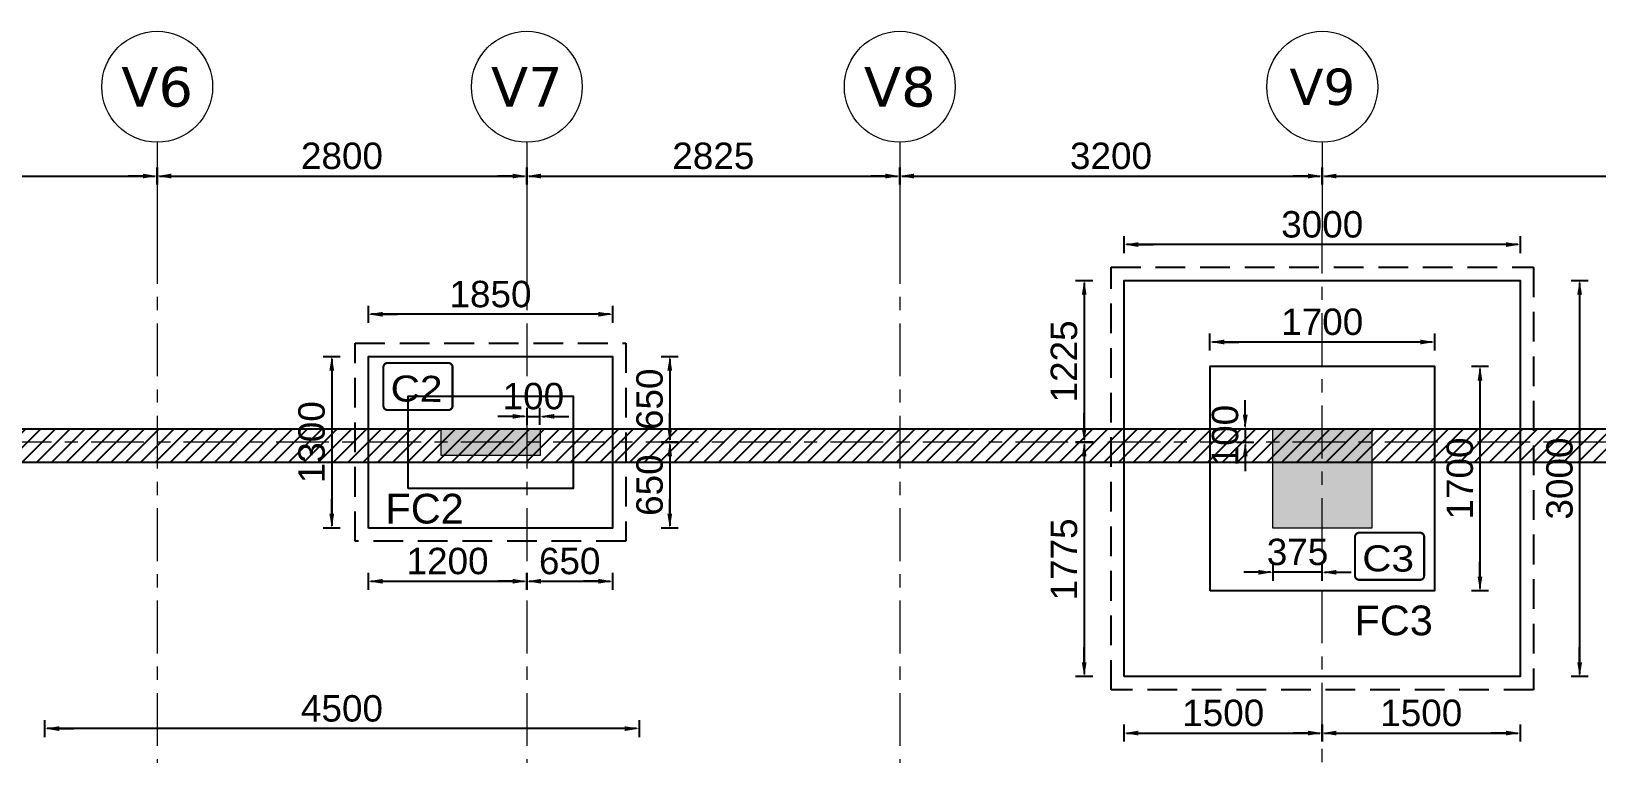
# Model space of a CAD drawing. Extents: x 1878645 to 3043969, y -1160829 to -603973.
# Drawn here: x 3003599 to 3015456, y -645792 to -640321 of the extents above; entities that cross this region are included whole.
import ezdxf
from ezdxf.enums import TextEntityAlignment as Align

# ---------------------------------------------------------------- set-up
doc = ezdxf.new("R2010")
doc.units = 0
doc.header["$LTSCALE"] = 100
doc.header["$PDMODE"] = 66
doc.linetypes.add('Grids', pattern=[7, 4, -1, 1, -1])
doc.linetypes.add('SCHidden', pattern=[0.375, 0.25, -0.125])
doc.layers.get('Defpoints').update_dxf_attribs({"lineweight": 0})
for name, color, linetype in [('A-DIMN-100', 5, 'Continuous'), ('COMMENTS', 30, 'Continuous'), ('Dim', 3, 'Continuous'), ('Footing', 5, 'Continuous'), ('Footing Nos', 4, 'Continuous'), ('PCC', 2, 'Continuous'), ('RETAIN-WALL', 1, 'Continuous')]:
    doc.layers.add(name, color=color, linetype=linetype)
for name, color, linetype, lineweight in [('A-GRID', 8, 'Grids', 0), ('A-GRID-TAG', 3, 'Continuous', 0), ('ECO COL', 6, 'Continuous', 0), ('Eco_  CNO', 7, 'Continuous', 25)]:
    doc.layers.add(name, color=color, linetype=linetype, lineweight=lineweight)
doc.styles.add('ARIAL', font='arial.ttf')
doc.styles.add('ITA', font='simplex.shx')
doc.styles.add('SC-BBS1', font='SansSerif')
doc.styles.get("Standard").update_dxf_attribs({"font": 'verdana.ttf'})
doc.dimstyles.new('A-150-DIM-EXT_MAIN(FT)', dxfattribs={"dimscale": 0, "dimtxt": 200, "dimasz": 18, "dimexe": 100, "dimexo": 100, "dimgap": 50, "dimtad": 1, "dimdec": 0, "dimdsep": 46, "dimtxsty": 'ARIAL', "dimblk": 'A3', "dimcen": 0.025, "dimse1": 1, "dimse2": 1, "dimclrd": 256, "dimclre": 256, "dimclrt": 7, "dimazin": 2, "dimtfac": 1, "dimtdec": 0, "dimtix": 1, "dimtmove": 2, "dimatfit": 3, "dimldrblk": 'WSA-DOT-100', "dimfxl": 1, "dimtolj": 1, "dimtzin": 0, "dimarcsym": 0})

# ---------------------------------------------------------------- blocks, each defined once
blk = doc.blocks.new('*U14')
at = {"layer": 'A-GRID-TAG', "color": 8, "linetype": 'Grids', "lineweight": 15}
for p, q in [((0, 8), (0, 4)), ((0, 4), (0, 0))]:
    blk.add_line(p, q, dxfattribs=at)
at = {"layer": 'A-GRID-TAG', "linetype": 'Continuous'}
blk.add_circle((0, 13), 5, dxfattribs=at)
at = {"layer": 'A-GRID-TAG', "color": 7}
blk.add_attdef('GN', text='', height=4, dxfattribs=at).set_placement((0, 13), align=Align.MIDDLE_CENTER)
blk = doc.blocks.new('A2')
at = {"layer": 'Dim', "linetype": 'ByBlock', "lineweight": -2, "extrusion": (0, 0, -1)}
blk.add_lwpolyline([(6, 0), (12.2, 0)], dxfattribs=at)
blk.add_solid([(6, -1), (0, 0), (6, 1)], dxfattribs=at)
blk = doc.blocks.new('A3')
at = {"layer": 'Dim', "linetype": 'ByBlock', "lineweight": -2}
blk.add_line((0, 3.59), (0, -3.59), dxfattribs=at)
blk.add_blockref('A2', (0, 0), dxfattribs=at)
blk = doc.blocks.new('*D1878')
at = {"layer": 'Defpoints', "color": 0}
for p in [(3013002, -643333), (3012794, -643433), (3013002, -643433)]:
    blk.add_point(p, dxfattribs=at)
at = {"layer": 'Dim', "lineweight": -2}
for p, q in [((3012794, -643315), (3012794, -643297)), ((3012794, -643333), (3012794, -643433)), ((3012794, -643451), (3012794, -643469))]:
    blk.add_line(p, q, dxfattribs=at)
at = {"layer": 'Dim', "lineweight": -2, "xscale": 18, "yscale": 18, "zscale": 18}
for p, rotation in [((3012794, -643333), 270), ((3012794, -643433), 90)]:
    blk.add_blockref('A3', p, dxfattribs=dict(at, rotation=rotation))
at = {"layer": 'Dim', "color": 7, "insert": (3012642, -643383), "char_height": 200, "attachment_point": 5, "rotation": 90, "style": 'ARIAL'}
blk.add_mtext('\\A1;100', dxfattribs=at)
blk = doc.blocks.new('WSA-DOT-100')
at = {"layer": 'A-DIMN-100', "color": 5}
for p, q in [((0, -200), (0, 200)), ((-200, 0), (200, 0))]:
    blk.add_line(p, q, dxfattribs=at)
at = {"layer": 'A-DIMN-100', "color": 1, "const_width": 60}
blk.add_lwpolyline([(-30, 0, 1), (30, 0, 1)], format="xyb", close=True, dxfattribs=at)
blk = doc.blocks.new('*D1908')
at = {"layer": 'Defpoints', "color": 0}
for p in [(3013002, -644083), (3013377, -644083), (3013002, -644418)]:
    blk.add_point(p, dxfattribs=at)
at = {"layer": 'Dim', "lineweight": -2}
for p, q in [((3012984, -644418), (3012966, -644418)), ((3013377, -644418), (3013002, -644418)), ((3013395, -644418), (3013413, -644418))]:
    blk.add_line(p, q, dxfattribs=at)
at = {"layer": 'Dim', "lineweight": -2, "xscale": 18, "yscale": 18, "zscale": 18}
blk.add_blockref('A3', (3013002, -644418), dxfattribs=at)
at = {"layer": 'Dim', "lineweight": -2, "xscale": 18, "yscale": 18, "zscale": 18, "rotation": 180}
blk.add_blockref('A3', (3013377, -644418), dxfattribs=at)
at = {"layer": 'Dim', "color": 7, "insert": (3013190, -644265), "char_height": 200, "attachment_point": 5, "style": 'ARIAL'}
blk.add_mtext('\\A1;375', dxfattribs=at)
blk = doc.blocks.new('*D1912')
at = {"layer": 'Defpoints', "color": 0}
for p in [(3007452, -643237), (3007352, -643333), (3007452, -643333)]:
    blk.add_point(p, dxfattribs=at)
at = {"layer": 'Dim', "lineweight": -2}
for p, q in [((3007334, -643237), (3007316, -643237)), ((3007352, -643237), (3007452, -643237)), ((3007470, -643237), (3007488, -643237))]:
    blk.add_line(p, q, dxfattribs=at)
at = {"layer": 'Dim', "lineweight": -2, "xscale": 18, "yscale": 18, "zscale": 18}
blk.add_blockref('A3', (3007352, -643237), dxfattribs=at)
at = {"layer": 'Dim', "lineweight": -2, "xscale": 18, "yscale": 18, "zscale": 18, "rotation": 180}
blk.add_blockref('A3', (3007452, -643237), dxfattribs=at)
at = {"layer": 'Dim', "color": 7, "insert": (3007402, -643085), "char_height": 200, "attachment_point": 5, "style": 'ARIAL'}
blk.add_mtext('\\A1;100', dxfattribs=at)
blk = doc.blocks.new('*D1973')
at = {"layer": 'Defpoints', "color": 0}
for p in [(3013377, -641081), (3018677, -641167), (3018677, -641417)]:
    blk.add_point(p, dxfattribs=at)
at = {"layer": 'Dim', "lineweight": -2}
blk.add_line((3013395, -641417), (3018659, -641417), dxfattribs=at)
at = {"layer": 'Dim', "lineweight": -2, "xscale": 18, "yscale": 18, "zscale": 18, "rotation": 180}
blk.add_blockref('A3', (3013377, -641417), dxfattribs=at)
at = {"layer": 'Dim', "lineweight": -2, "xscale": 18, "yscale": 18, "zscale": 18}
blk.add_blockref('A3', (3018677, -641417), dxfattribs=at)
at = {"layer": 'Dim', "color": 7, "insert": (3016027, -641265), "char_height": 200, "attachment_point": 5, "style": 'ARIAL'}
blk.add_mtext('\\A1;5300', dxfattribs=at)
blk = doc.blocks.new('*D2020')
at = {"layer": 'Defpoints', "color": 0}
for p in [(3001352, -641105), (3004552, -641119), (3004552, -641417)]:
    blk.add_point(p, dxfattribs=at)
at = {"layer": 'Dim', "lineweight": -2}
blk.add_line((3001370, -641417), (3004534, -641417), dxfattribs=at)
at = {"layer": 'Dim', "lineweight": -2, "xscale": 18, "yscale": 18, "zscale": 18, "rotation": 180}
blk.add_blockref('A3', (3001352, -641417), dxfattribs=at)
at = {"layer": 'Dim', "lineweight": -2, "xscale": 18, "yscale": 18, "zscale": 18}
blk.add_blockref('A3', (3004552, -641417), dxfattribs=at)
at = {"layer": 'Dim', "color": 7, "insert": (3002952, -641265), "char_height": 200, "attachment_point": 5, "style": 'ARIAL'}
blk.add_mtext('\\A1;3200', dxfattribs=at)
blk = doc.blocks.new('*D2025')
at = {"layer": 'Defpoints', "color": 0}
for p in [(3004552, -641119), (3007352, -641119), (3007352, -641417)]:
    blk.add_point(p, dxfattribs=at)
at = {"layer": 'Dim', "lineweight": -2}
blk.add_line((3004570, -641417), (3007334, -641417), dxfattribs=at)
at = {"layer": 'Dim', "lineweight": -2, "xscale": 18, "yscale": 18, "zscale": 18, "rotation": 180}
blk.add_blockref('A3', (3004552, -641417), dxfattribs=at)
at = {"layer": 'Dim', "lineweight": -2, "xscale": 18, "yscale": 18, "zscale": 18}
blk.add_blockref('A3', (3007352, -641417), dxfattribs=at)
at = {"layer": 'Dim', "color": 7, "insert": (3005952, -641265), "char_height": 200, "attachment_point": 5, "style": 'ARIAL'}
blk.add_mtext('\\A1;2800', dxfattribs=at)
blk = doc.blocks.new('*D2026')
at = {"layer": 'Defpoints', "color": 0}
for p in [(3007352, -641119), (3010177, -641136), (3010177, -641417)]:
    blk.add_point(p, dxfattribs=at)
at = {"layer": 'Dim', "lineweight": -2}
blk.add_line((3007370, -641417), (3010159, -641417), dxfattribs=at)
at = {"layer": 'Dim', "lineweight": -2, "xscale": 18, "yscale": 18, "zscale": 18, "rotation": 180}
blk.add_blockref('A3', (3007352, -641417), dxfattribs=at)
at = {"layer": 'Dim', "lineweight": -2, "xscale": 18, "yscale": 18, "zscale": 18}
blk.add_blockref('A3', (3010177, -641417), dxfattribs=at)
at = {"layer": 'Dim', "color": 7, "insert": (3008765, -641265), "char_height": 200, "attachment_point": 5, "style": 'ARIAL'}
blk.add_mtext('\\A1;2825', dxfattribs=at)
blk = doc.blocks.new('*D2027')
at = {"layer": 'Defpoints', "color": 0}
for p in [(3013377, -641081), (3010177, -641136), (3013377, -641417)]:
    blk.add_point(p, dxfattribs=at)
at = {"layer": 'Dim', "lineweight": -2}
blk.add_line((3010195, -641417), (3013359, -641417), dxfattribs=at)
at = {"layer": 'Dim', "lineweight": -2, "xscale": 18, "yscale": 18, "zscale": 18, "rotation": 180}
blk.add_blockref('A3', (3010177, -641417), dxfattribs=at)
at = {"layer": 'Dim', "lineweight": -2, "xscale": 18, "yscale": 18, "zscale": 18}
blk.add_blockref('A3', (3013377, -641417), dxfattribs=at)
at = {"layer": 'Dim', "color": 7, "insert": (3011777, -641265), "char_height": 200, "attachment_point": 5, "style": 'ARIAL'}
blk.add_mtext('\\A1;3200', dxfattribs=at)
blk = doc.blocks.new('Co')
at = {"const_width": 0.75}
blk.add_lwpolyline([(-12.57, -7.17), (-12.57, 6.59, -0.414214), (-11.07, 8.09), (10.51, 8.09, -0.414214), (12.01, 6.59), (12.01, -7.17, -0.414214), (10.51, -8.67), (-11.07, -8.67, -0.414214)], format="xyb", close=True, dxfattribs=at)
at = {"style": 'ITA', "width": 0.669972}
blk.add_attdef('COL', text='', height=10.5, rotation=0.638, dxfattribs=at).set_placement((-9.93, -5.51), (8.49, -5.3), align=Align.FIT)
blk = doc.blocks.new('*D2040')
at = {"layer": 'Defpoints', "color": 0}
for p in [(3003702, -645602), (3003702, -645983), (3008202, -645983)]:
    blk.add_point(p, dxfattribs=at)
at = {"layer": 'Dim', "lineweight": -2}
blk.add_line((3008184, -645602), (3003720, -645602), dxfattribs=at)
at = {"layer": 'Dim', "lineweight": -2, "xscale": 18, "yscale": 18, "zscale": 18, "rotation": 180}
blk.add_blockref('A3', (3003702, -645602), dxfattribs=at)
at = {"layer": 'Dim', "lineweight": -2, "xscale": 18, "yscale": 18, "zscale": 18}
blk.add_blockref('A3', (3008202, -645602), dxfattribs=at)
at = {"layer": 'Dim', "color": 7, "insert": (3005952, -645450), "char_height": 200, "attachment_point": 5, "style": 'ARIAL', "bg_fill": 3, "box_fill_scale": 1.1, "bg_fill_color": 257, "bg_fill_transparency": 0}
blk.add_mtext('\\A1;4500', dxfattribs=at)
blk = doc.blocks.new('*D2065')
at = {"layer": 'Defpoints', "color": 0}
for p in [(3006152, -642464), (3006152, -642783), (3008002, -642783)]:
    blk.add_point(p, dxfattribs=at)
at = {"layer": 'Dim', "lineweight": -2}
blk.add_line((3007984, -642464), (3006170, -642464), dxfattribs=at)
at = {"layer": 'Dim', "lineweight": -2, "xscale": 18, "yscale": 18, "zscale": 18, "rotation": 180}
blk.add_blockref('A3', (3006152, -642464), dxfattribs=at)
at = {"layer": 'Dim', "lineweight": -2, "xscale": 18, "yscale": 18, "zscale": 18}
blk.add_blockref('A3', (3008002, -642464), dxfattribs=at)
at = {"layer": 'Dim', "color": 7, "insert": (3007077, -642312), "char_height": 200, "attachment_point": 5, "style": 'ARIAL'}
blk.add_mtext('\\A1;1850', dxfattribs=at)
blk = doc.blocks.new('*D2066')
at = {"layer": 'Defpoints', "color": 0}
for p in [(3006152, -642783), (3005875, -644083), (3006152, -644083)]:
    blk.add_point(p, dxfattribs=at)
at = {"layer": 'Dim', "lineweight": -2}
blk.add_line((3005875, -642801), (3005875, -644065), dxfattribs=at)
at = {"layer": 'Dim', "lineweight": -2, "xscale": 18, "yscale": 18, "zscale": 18}
for p, rotation in [((3005875, -642783), 90), ((3005875, -644083), 270)]:
    blk.add_blockref('A3', p, dxfattribs=dict(at, rotation=rotation))
at = {"layer": 'Dim', "color": 7, "insert": (3005723, -643433), "char_height": 200, "attachment_point": 5, "rotation": 90, "style": 'ARIAL'}
blk.add_mtext('\\A1;1300', dxfattribs=at)
blk = doc.blocks.new('*D2067')
at = {"layer": 'Defpoints', "color": 0}
for p in [(3008002, -642783), (3008002, -643433), (3008435, -643433)]:
    blk.add_point(p, dxfattribs=at)
at = {"layer": 'Dim', "lineweight": -2}
blk.add_line((3008435, -642801), (3008435, -643415), dxfattribs=at)
at = {"layer": 'Dim', "lineweight": -2, "xscale": 18, "yscale": 18, "zscale": 18}
for p, rotation in [((3008435, -642783), 90), ((3008435, -643433), 270)]:
    blk.add_blockref('A3', p, dxfattribs=dict(at, rotation=rotation))
at = {"layer": 'Dim', "color": 7, "insert": (3008283, -643108), "char_height": 200, "attachment_point": 5, "rotation": 90, "style": 'ARIAL'}
blk.add_mtext('\\A1;650', dxfattribs=at)
blk = doc.blocks.new('*D2068')
at = {"layer": 'Defpoints', "color": 0}
for p in [(3008002, -643433), (3008002, -644083), (3008435, -644083)]:
    blk.add_point(p, dxfattribs=at)
at = {"layer": 'Dim', "lineweight": -2}
blk.add_line((3008435, -643451), (3008435, -644065), dxfattribs=at)
at = {"layer": 'Dim', "lineweight": -2, "xscale": 18, "yscale": 18, "zscale": 18}
for p, rotation in [((3008435, -643433), 90), ((3008435, -644083), 270)]:
    blk.add_blockref('A3', p, dxfattribs=dict(at, rotation=rotation))
at = {"layer": 'Dim', "color": 7, "insert": (3008283, -643758), "char_height": 200, "attachment_point": 5, "rotation": 90, "style": 'ARIAL'}
blk.add_mtext('\\A1;650', dxfattribs=at)
blk = doc.blocks.new('*D2069')
at = {"layer": 'Defpoints', "color": 0}
for p in [(3006152, -644083), (3007352, -644083), (3007352, -644486)]:
    blk.add_point(p, dxfattribs=at)
at = {"layer": 'Dim', "lineweight": -2}
blk.add_line((3006170, -644486), (3007334, -644486), dxfattribs=at)
at = {"layer": 'Dim', "lineweight": -2, "xscale": 18, "yscale": 18, "zscale": 18, "rotation": 180}
blk.add_blockref('A3', (3006152, -644486), dxfattribs=at)
at = {"layer": 'Dim', "lineweight": -2, "xscale": 18, "yscale": 18, "zscale": 18}
blk.add_blockref('A3', (3007352, -644486), dxfattribs=at)
at = {"layer": 'Dim', "color": 7, "insert": (3006752, -644334), "char_height": 200, "attachment_point": 5, "style": 'ARIAL'}
blk.add_mtext('\\A1;1200', dxfattribs=at)
blk = doc.blocks.new('*D2070')
at = {"layer": 'Defpoints', "color": 0}
for p in [(3007352, -644083), (3008002, -644083), (3008002, -644486)]:
    blk.add_point(p, dxfattribs=at)
at = {"layer": 'Dim', "lineweight": -2}
blk.add_line((3007370, -644486), (3007984, -644486), dxfattribs=at)
at = {"layer": 'Dim', "lineweight": -2, "xscale": 18, "yscale": 18, "zscale": 18, "rotation": 180}
blk.add_blockref('A3', (3007352, -644486), dxfattribs=at)
at = {"layer": 'Dim', "lineweight": -2, "xscale": 18, "yscale": 18, "zscale": 18}
blk.add_blockref('A3', (3008002, -644486), dxfattribs=at)
at = {"layer": 'Dim', "color": 7, "insert": (3007677, -644334), "char_height": 200, "attachment_point": 5, "style": 'ARIAL'}
blk.add_mtext('\\A1;650', dxfattribs=at)
blk = doc.blocks.new('*D2071')
at = {"layer": 'Defpoints', "color": 0}
for p in [(3012527, -642674), (3012527, -642858), (3014227, -642858)]:
    blk.add_point(p, dxfattribs=at)
at = {"layer": 'Dim', "lineweight": -2}
blk.add_line((3014209, -642674), (3012545, -642674), dxfattribs=at)
at = {"layer": 'Dim', "lineweight": -2, "xscale": 18, "yscale": 18, "zscale": 18, "rotation": 180}
blk.add_blockref('A3', (3012527, -642674), dxfattribs=at)
at = {"layer": 'Dim', "lineweight": -2, "xscale": 18, "yscale": 18, "zscale": 18}
blk.add_blockref('A3', (3014227, -642674), dxfattribs=at)
at = {"layer": 'Dim', "color": 7, "insert": (3013377, -642522), "char_height": 200, "attachment_point": 5, "style": 'ARIAL'}
blk.add_mtext('\\A1;1700', dxfattribs=at)
blk = doc.blocks.new('*D2072')
at = {"layer": 'Defpoints', "color": 0}
for p in [(3014227, -642858), (3014227, -644558), (3014572, -644558)]:
    blk.add_point(p, dxfattribs=at)
at = {"layer": 'Dim', "lineweight": -2}
blk.add_line((3014572, -642876), (3014572, -644540), dxfattribs=at)
at = {"layer": 'Dim', "lineweight": -2, "xscale": 18, "yscale": 18, "zscale": 18}
for p, rotation in [((3014572, -642858), 90), ((3014572, -644558), 270)]:
    blk.add_blockref('A3', p, dxfattribs=dict(at, rotation=rotation))
at = {"layer": 'Dim', "color": 7, "insert": (3014420, -643708), "char_height": 200, "attachment_point": 5, "rotation": 90, "style": 'ARIAL'}
blk.add_mtext('\\A1;1700', dxfattribs=at)
blk = doc.blocks.new('*D2073')
at = {"layer": 'Defpoints', "color": 0}
for p in [(3011877, -641936), (3011877, -642208), (3014877, -642208)]:
    blk.add_point(p, dxfattribs=at)
at = {"layer": 'Dim', "lineweight": -2}
blk.add_line((3014859, -641936), (3011895, -641936), dxfattribs=at)
at = {"layer": 'Dim', "lineweight": -2, "xscale": 18, "yscale": 18, "zscale": 18, "rotation": 180}
blk.add_blockref('A3', (3011877, -641936), dxfattribs=at)
at = {"layer": 'Dim', "lineweight": -2, "xscale": 18, "yscale": 18, "zscale": 18}
blk.add_blockref('A3', (3014877, -641936), dxfattribs=at)
at = {"layer": 'Dim', "color": 7, "insert": (3013377, -641784), "char_height": 200, "attachment_point": 5, "style": 'ARIAL'}
blk.add_mtext('\\A1;3000', dxfattribs=at)
blk = doc.blocks.new('*D2074')
at = {"layer": 'Defpoints', "color": 0}
for p in [(3014877, -642208), (3014877, -645208), (3015327, -645208)]:
    blk.add_point(p, dxfattribs=at)
at = {"layer": 'Dim', "lineweight": -2}
blk.add_line((3015327, -642226), (3015327, -645190), dxfattribs=at)
at = {"layer": 'Dim', "lineweight": -2, "xscale": 18, "yscale": 18, "zscale": 18}
for p, rotation in [((3015327, -642208), 90), ((3015327, -645208), 270)]:
    blk.add_blockref('A3', p, dxfattribs=dict(at, rotation=rotation))
at = {"layer": 'Dim', "color": 7, "insert": (3015175, -643708), "char_height": 200, "attachment_point": 5, "rotation": 90, "style": 'ARIAL'}
blk.add_mtext('\\A1;3000', dxfattribs=at)
blk = doc.blocks.new('*D2075')
at = {"layer": 'Defpoints', "color": 0}
for p in [(3011877, -642208), (3011574, -643433), (3011877, -643433)]:
    blk.add_point(p, dxfattribs=at)
at = {"layer": 'Dim', "lineweight": -2}
blk.add_line((3011574, -642226), (3011574, -643415), dxfattribs=at)
at = {"layer": 'Dim', "lineweight": -2, "xscale": 18, "yscale": 18, "zscale": 18}
for p, rotation in [((3011574, -642208), 90), ((3011574, -643433), 270)]:
    blk.add_blockref('A3', p, dxfattribs=dict(at, rotation=rotation))
at = {"layer": 'Dim', "color": 7, "insert": (3011422, -642821), "char_height": 200, "attachment_point": 5, "rotation": 90, "style": 'ARIAL'}
blk.add_mtext('\\A1;1225', dxfattribs=at)
blk = doc.blocks.new('*D2076')
at = {"layer": 'Defpoints', "color": 0}
for p in [(3011877, -643433), (3011574, -645208), (3011877, -645208)]:
    blk.add_point(p, dxfattribs=at)
at = {"layer": 'Dim', "lineweight": -2}
blk.add_line((3011574, -643451), (3011574, -645190), dxfattribs=at)
at = {"layer": 'Dim', "lineweight": -2, "xscale": 18, "yscale": 18, "zscale": 18}
for p, rotation in [((3011574, -643433), 90), ((3011574, -645208), 270)]:
    blk.add_blockref('A3', p, dxfattribs=dict(at, rotation=rotation))
at = {"layer": 'Dim', "color": 7, "insert": (3011422, -644321), "char_height": 200, "attachment_point": 5, "rotation": 90, "style": 'ARIAL'}
blk.add_mtext('\\A1;1775', dxfattribs=at)
blk = doc.blocks.new('*D2077')
at = {"layer": 'Defpoints', "color": 0}
for p in [(3011877, -645208), (3013377, -645208), (3013377, -645636)]:
    blk.add_point(p, dxfattribs=at)
at = {"layer": 'Dim', "lineweight": -2}
blk.add_line((3011895, -645636), (3013359, -645636), dxfattribs=at)
at = {"layer": 'Dim', "lineweight": -2, "xscale": 18, "yscale": 18, "zscale": 18, "rotation": 180}
blk.add_blockref('A3', (3011877, -645636), dxfattribs=at)
at = {"layer": 'Dim', "lineweight": -2, "xscale": 18, "yscale": 18, "zscale": 18}
blk.add_blockref('A3', (3013377, -645636), dxfattribs=at)
at = {"layer": 'Dim', "color": 7, "insert": (3012627, -645484), "char_height": 200, "attachment_point": 5, "style": 'ARIAL'}
blk.add_mtext('\\A1;1500', dxfattribs=at)
blk = doc.blocks.new('*D2078')
at = {"layer": 'Defpoints', "color": 0}
for p in [(3013377, -645106), (3014877, -645106), (3014877, -645636)]:
    blk.add_point(p, dxfattribs=at)
at = {"layer": 'Dim', "lineweight": -2}
blk.add_line((3013395, -645636), (3014859, -645636), dxfattribs=at)
at = {"layer": 'Dim', "lineweight": -2, "xscale": 18, "yscale": 18, "zscale": 18, "rotation": 180}
blk.add_blockref('A3', (3013377, -645636), dxfattribs=at)
at = {"layer": 'Dim', "lineweight": -2, "xscale": 18, "yscale": 18, "zscale": 18}
blk.add_blockref('A3', (3014877, -645636), dxfattribs=at)
at = {"layer": 'Dim', "color": 7, "insert": (3014127, -645484), "char_height": 200, "attachment_point": 5, "style": 'ARIAL'}
blk.add_mtext('\\A1;1500', dxfattribs=at)
blk = doc.blocks.new('G$C92EAE22F')
at = {"layer": 'RETAIN-WALL', "lineweight": -3}
h = blk.add_hatch(dxfattribs=at)
h.set_pattern_fill('ANSI31', color=11, scale=25)
h.set_pattern_definition([(45, (-2234185.81, 595374.29), (-56.1266008, 56.1266008), [])])
edge = h.paths.add_edge_path()
edge.add_line((33123, 0), (33123, 250))
edge.add_line((33123, 250), (223, 250))
edge.add_line((223, 250), (223, 16250))
edge.add_line((223, 16250), (5523, 16250))
edge.add_line((5523, 16250), (5523, 25850))
edge.add_line((5523, 25850), (28573, 25850))
edge.add_line((28573, 25850), (28573, 28300))
edge.add_line((28573, 28300), (61173, 28300))
edge.add_line((61173, 28300), (61173, 251))
edge.add_line((61173, 251), (50723, 250))
edge.add_line((50723, 250), (50723, 0))
edge.add_line((50723, 0), (61423, 1))
edge.add_line((61423, 1), (61423, 28550))
edge.add_line((61423, 28550), (28323, 28550))
edge.add_line((28323, 28550), (28323, 26100))
edge.add_line((28323, 26100), (5273, 26100))
edge.add_line((5273, 26100), (5273, 16500))
edge.add_line((5273, 16500), (-27, 16500))
edge.add_line((-27, 16500), (-27, 0))
edge.add_line((-27, 0), (33123, 0))
blk.add_lwpolyline([(33123, 0), (33123, 250), (223, 250), (223, 16250), (5523, 16250), (5523, 25850), (28573, 25850), (28573, 28300), (61173, 28300), (61173, 251), (50723, 250), (50723, 0), (61423, 1), (61423, 28550), (28323, 28550), (28323, 26100), (5273, 26100), (5273, 16500), (-27, 16500), (-27, 0), (33123, 0)], dxfattribs=at)

msp = doc.modelspace()

# ---------------------------------------------------------------- hatches: boundary and pattern name
at = {"layer": 'Dim', "true_color": 0xb7b7b7}
h = msp.add_hatch(dxfattribs=at)
h.set_pattern_fill('ANSI31', color=9, scale=200)
h.set_pattern_definition([(45, (186670.6, 2712.7), (-449.0128, 449.0128), [])])
h.paths.add_polyline_path([(2982377.34205, -658283.07395), (2982377.34205, -654683.07821), (2984502.34205, -654683.07821), (2984502.34205, -652558.09143), (2986953.29144, -652558.09143), (2986953.29144, -656689.88557), (2991727.05707, -656689.88557), (2991727.05707, -658733.07395), (2989652.34205, -658733.07395), (2989652.34205, -660808.09598), (2984902.34205, -660808.09598), (2984902.34205, -658283.07395)])
h.paths.add_polyline_path([(2973977.34205, -658358.09158), (2973977.34205, -654683.07821), (2976102.34205, -654683.07821), (2976102.34205, -652558.09143), (2980252.34205, -652558.09143), (2980252.34205, -654683.07821), (2982377.34205, -654683.07821), (2982377.34205, -658283.07395), (2979852.34205, -658283.07395), (2979852.34205, -660808.09598), (2976427.34205, -660808.09598), (2976427.34205, -658358.09158)], flags=16)
h.paths.add_polyline_path([(2982377.34205, -664583.10024), (2982377.34205, -663333.07395), (2984902.34205, -663333.07395), (2984902.34205, -660808.09598), (2989652.34205, -660808.09598), (2989652.34205, -662883.07395), (2991727.05707, -662883.07395), (2991727.05707, -664583.10024)], flags=0)
h.paths.add_polyline_path([(2973977.34205, -664583.10024), (2973977.34205, -663258.09158), (2976427.34205, -663258.09158), (2976427.34205, -660808.09598), (2979852.34205, -660808.09598), (2979852.34205, -663333.07395), (2982377.34205, -663333.07395), (2982377.34205, -664583.10024)], flags=0)
h.paths.add_polyline_path([(2991378.02418, -658121.3249), (2991378.02418, -658427.87333), (2992076.65993, -658427.87333), (2992076.65993, -658121.3249)], flags=24)
h.paths.add_polyline_path([(2989082.77858, -660161.60397), (2989389.12237, -660161.60397), (2989389.12237, -659479.54394), (2989082.77858, -659479.54394)], flags=24)
h.paths.add_polyline_path([(2984602.0306, -652911.45474), (2984908.37439, -652911.45474), (2984908.37439, -652204.70168), (2984602.0306, -652204.70168)], flags=24)
h.paths.add_polyline_path([(2983037.69335, -654777.35701), (2983037.69335, -655083.70081), (2983741.99076, -655083.70081), (2983741.99076, -654777.35701)], flags=24)
h.paths.add_polyline_path([(2985010.52426, -661161.45049), (2985316.86806, -661161.45049), (2985316.86806, -660454.69742), (2985010.52426, -660454.69742)], flags=24)
h.paths.add_polyline_path([(2983237.69335, -657753.90952), (2983237.69335, -658060.25331), (2983941.99076, -658060.25331), (2983941.99076, -657753.90952)], flags=24)
h.paths.add_polyline_path([(2985010.52426, -661161.45049), (2985316.86806, -661161.45049), (2985316.86806, -660454.69742), (2985010.52426, -660454.69742)], flags=24)
h.paths.add_polyline_path([(2982377.34205, -664583.10024), (2991727.05707, -664583.10024), (2991727.05707, -669533.06059), (2989752.34205, -669533.06059), (2989752.34205, -671508.08717), (2984577.34205, -671508.08717), (2984577.34205, -669308.06514), (2982377.34205, -669308.06514)])
h.paths.add_polyline_path([(2982023.96552, -668642.36124), (2982023.96552, -668948.70503), (2982730.71859, -668948.70503), (2982730.71859, -668642.36124)], flags=24)
h.paths.add_polyline_path([(2984589.491, -670809.12244), (2984895.83479, -670809.12244), (2984895.83479, -670107.00784), (2984589.491, -670107.00784)], flags=24)
h.paths.add_polyline_path([(2989193.10444, -670911.5906), (2989499.44823, -670911.5906), (2989499.44823, -670229.53057), (2989193.10444, -670229.53057)], flags=24)
h.paths.add_polyline_path([(2990448.81204, -669069.9156), (2990448.81204, -669376.25939), (2991130.87207, -669376.25939), (2991130.87207, -669069.9156)], flags=24)
h.paths.add_polyline_path([(2991727.05707, -664583.10024), (2996251.57387, -664583.10024), (2996251.57387, -667323.52229), (2996627.34422, -667323.52229), (2996627.34422, -671508.08717), (2993702.34205, -671508.08717), (2993702.34205, -669533.06059), (2991727.05707, -669533.06059)], flags=16)
h.paths.add_polyline_path([(2982377.34205, -676544.95661), (2982377.34205, -673708.06514), (2984577.34205, -673708.06514), (2984577.34205, -671883.08115), (2989752.34205, -671883.08115), (2989752.34205, -673483.06059), (2991727.05707, -673483.06059), (2991727.05707, -676544.95661)])
h.paths.add_polyline_path([(2973977.34205, -676544.95661), (2973977.34205, -673508.07821), (2975977.34205, -673508.07821), (2975977.34205, -671883.08115), (2980177.34205, -671883.08115), (2980177.34205, -673708.06514), (2982377.34205, -673708.06514), (2982377.34205, -676544.95661)], flags=16)
h.paths.add_polyline_path([(2984589.491, -672909.12244), (2984895.83479, -672909.12244), (2984895.83479, -672207.00784), (2984589.491, -672207.00784)], flags=24)
h.paths.add_polyline_path([(2983076.28475, -673751.92106), (2983076.28475, -674058.26485), (2983778.39935, -674058.26485), (2983778.39935, -673751.92106)], flags=24)
h.paths.add_polyline_path([(2991378.02418, -673610.18225), (2991378.02418, -673916.73068), (2992076.65993, -673916.73068), (2992076.65993, -673610.18225)], flags=24)
h.paths.add_polyline_path([(2989193.10444, -672786.5906), (2989499.44823, -672786.5906), (2989499.44823, -672104.53057), (2989193.10444, -672104.53057)], flags=24)
h.paths.add_polyline_path([(2991727.05707, -676544.95661), (2991727.05707, -673483.06059), (2993702.34205, -673483.06059), (2993702.34205, -671883.08115), (2996627.34422, -671883.08115), (2996627.34422, -676544.95661)], flags=16)
h.paths.add_polyline_path([(2991378.02418, -673610.18225), (2991378.02418, -673916.73068), (2992076.65993, -673916.73068), (2992076.65993, -673610.18225)], flags=24)
h.paths.add_polyline_path([(2979765.03306, -653922.72691), (2980071.37685, -653922.72691), (2980071.37685, -653218.42951), (2979765.03306, -653218.42951)], flags=24)
h.paths.add_polyline_path([(2981012.69335, -654777.35701), (2981012.69335, -655083.70081), (2981716.99076, -655083.70081), (2981716.99076, -654777.35701)], flags=24)
h.paths.add_polyline_path([(2973623.96552, -654810.9709), (2973623.96552, -655117.3147), (2974330.71859, -655117.3147), (2974330.71859, -654810.9709)], flags=24)
h.paths.add_polyline_path([(2976153.02527, -653922.73352), (2976459.36906, -653922.73352), (2976459.36906, -653218.43612), (2976153.02527, -653218.43612)], flags=24)
h.paths.add_polyline_path([(2976621.37301, -661161.46811), (2976927.71681, -661161.46811), (2976927.71681, -660454.71504), (2976621.37301, -660454.71504)], flags=24)
h.paths.add_polyline_path([(2973623.96552, -657767.62438), (2973623.96552, -658073.96817), (2974330.71859, -658073.96817), (2974330.71859, -657767.62438)], flags=24)
h.paths.add_polyline_path([(2979229.40924, -659947.72266), (2979535.75304, -659947.72266), (2979535.75304, -659243.42525), (2979229.40924, -659243.42525)], flags=24)
h.paths.add_polyline_path([(2980812.69335, -657753.90952), (2980812.69335, -658060.25331), (2981516.99076, -658060.25331), (2981516.99076, -657753.90952)], flags=24)
h.paths.add_polyline_path([(2989082.7749, -662136.60397), (2989389.1187, -662136.60397), (2989389.1187, -661454.54394), (2989082.7749, -661454.54394)], flags=24)
h.paths.add_polyline_path([(2990398.66955, -662910.87751), (2990398.66955, -663217.22131), (2991080.72957, -663217.22131), (2991080.72957, -662910.87751)], flags=24)
h.paths.add_polyline_path([(2982023.96552, -663373.16147), (2982023.96552, -663679.50526), (2982730.71859, -663679.50526), (2982730.71859, -663373.16147)], flags=24)
h.paths.add_polyline_path([(2976621.37301, -661161.46811), (2976927.71681, -661161.46811), (2976927.71681, -660454.71504), (2976621.37301, -660454.71504)], flags=24)
h.paths.add_polyline_path([(2974801.25065, -663308.02366), (2974801.25065, -663614.57209), (2975503.43346, -663614.57209), (2975503.43346, -663308.02366)], flags=24)
h.paths.add_polyline_path([(2979229.40924, -662372.73367), (2979535.75304, -662372.73367), (2979535.75304, -661668.43626), (2979229.40924, -661668.43626)], flags=24)
h.paths.add_polyline_path([(2982023.96552, -663373.16147), (2982023.96552, -663679.50526), (2982730.71859, -663679.50526), (2982730.71859, -663373.16147)], flags=24)
h.paths.add_polyline_path([(2969588.29065, -671508.08717), (2969588.29065, -664583.10024), (2973977.34205, -664583.10024), (2973977.34205, -669508.07821), (2971977.34205, -669508.07821), (2971977.34205, -671508.08717)], flags=16)
h.paths.add_polyline_path([(2971405.39059, -671857.39608), (2971711.93902, -671857.39608), (2971711.93902, -671158.76034), (2971405.39059, -671158.76034)], flags=24)
h.paths.add_polyline_path([(2973628.02418, -668932.97467), (2973628.02418, -669239.52311), (2974326.65993, -669239.52311), (2974326.65993, -668932.97467)], flags=24)
h.paths.add_polyline_path([(2969588.29065, -664583.10024), (2969588.29065, -660808.09598), (2971527.34205, -660808.09598), (2971527.34205, -663258.09158), (2973977.34205, -663258.09158), (2973977.34205, -664583.10024)], flags=16)
h.paths.add_polyline_path([(2970951.66047, -662334.18298), (2971258.2089, -662334.18298), (2971258.2089, -661632.00017), (2970951.66047, -661632.00017)], flags=24)
h.paths.add_polyline_path([(2972451.25065, -663308.02366), (2972451.25065, -663614.57209), (2973153.43346, -663614.57209), (2973153.43346, -663308.02366)], flags=24)
h.paths.add_polyline_path([(2969588.29065, -660808.09598), (2969588.29065, -655632.78682), (2973852.34205, -655632.78682), (2973852.34205, -654683.07821), (2973977.34205, -654683.07821), (2973977.34205, -658358.09158), (2971527.34205, -658358.09158), (2971527.34205, -660808.09598)], flags=16)
h.paths.add_polyline_path([(2973623.96552, -654810.9709), (2973623.96552, -655117.3147), (2974330.71859, -655117.3147), (2974330.71859, -654810.9709)], flags=24)
h.paths.add_polyline_path([(2970951.66047, -659984.18518), (2971258.2089, -659984.18518), (2971258.2089, -659282.00237), (2970951.66047, -659282.00237)], flags=24)
h.paths.add_polyline_path([(2973623.96552, -657767.62438), (2973623.96552, -658073.96817), (2974330.71859, -658073.96817), (2974330.71859, -657767.62438)], flags=24)
h.paths.add_polyline_path([(2969588.29065, -652558.09143), (2971852.34205, -652558.09143), (2971852.34205, -654683.07821), (2973602.34205, -654683.07821), (2973602.34205, -655382.78682), (2969588.29065, -655382.78682)], flags=16)
h.paths.add_polyline_path([(2971194.14952, -652911.45474), (2971500.49331, -652911.45474), (2971500.49331, -652204.70168), (2971194.14952, -652204.70168)], flags=24)
h.paths.add_polyline_path([(2969588.29065, -652558.09143), (2971852.34205, -652558.09143), (2971852.34205, -650883.08115), (2969588.29065, -650883.08115)], flags=16)
h.paths.add_polyline_path([(2971194.14952, -652911.45474), (2971500.49331, -652911.45474), (2971500.49331, -652204.70168), (2971194.14952, -652204.70168)], flags=24)
h.paths.add_polyline_path([(2969588.29065, -650883.08115), (2969588.29065, -648783.08115), (2973602.34205, -648783.08115), (2973602.34205, -650433.07821), (2971852.34205, -650433.07821), (2971852.34205, -650883.08115)], flags=16)
h.paths.add_polyline_path([(2972612.69335, -649883.16151), (2972612.69335, -650189.5053), (2973316.99076, -650189.5053), (2973316.99076, -649883.16151)], flags=24)
h.paths.add_polyline_path([(2969588.29065, -648783.08115), (2969588.29065, -646683.08115), (2972427.34205, -646683.08115), (2972427.34205, -647708.10024), (2973602.34205, -647708.10024), (2973602.34205, -648783.08115)], flags=16)
h.paths.add_polyline_path([(2972912.40344, -647757.35071), (2972912.40344, -648063.6945), (2973592.28066, -648063.6945), (2973592.28066, -647757.35071)], flags=24)
h.paths.add_polyline_path([(2969588.29065, -646683.08115), (2972427.34205, -646683.08115), (2972427.34205, -646158.10024), (2969588.29065, -646158.10024)], flags=16)
h.paths.add_polyline_path([(2971808.25418, -646509.15754), (2972114.59798, -646509.15754), (2972114.59798, -645807.04294), (2971808.25418, -645807.04294)], flags=24)
h.paths.add_polyline_path([(2969588.29065, -646158.10024), (2969588.29065, -643943.25709), (2971005.70724, -643943.15551), (2973977.34205, -643943.15551), (2973977.34205, -644608.10024), (2972427.34205, -644608.10024), (2972427.34205, -646158.10024)], flags=16)
h.paths.add_polyline_path([(2973626.28475, -644012.48687), (2973626.28475, -644318.83066), (2974328.39935, -644318.83066), (2974328.39935, -644012.48687)], flags=24)
h.paths.add_polyline_path([(2971808.25418, -646509.15754), (2972114.59798, -646509.15754), (2972114.59798, -645807.04294), (2971808.25418, -645807.04294)], flags=24)
h.paths.add_polyline_path([(2973977.34205, -643943.15551), (2978368.09036, -643943.15551), (2978368.09036, -645782.77983), (2975527.34205, -645782.77874), (2975527.34205, -644608.10024), (2973977.34205, -644608.10024)], flags=16)
h.paths.add_polyline_path([(2973626.28475, -644012.48687), (2973626.28475, -644318.83066), (2974328.39935, -644318.83066), (2974328.39935, -644012.48687)], flags=24)
h.paths.add_polyline_path([(2975585.73362, -645773.03885), (2975892.07741, -645773.03885), (2975892.07741, -645093.16163), (2975585.73362, -645093.16163)], flags=24)
h.paths.add_polyline_path([(2973977.34205, -648783.08115), (2973977.34205, -647708.10024), (2975527.34205, -647708.10024), (2975527.34205, -646683.08115), (2978368.09036, -646683.08115), (2978368.09036, -648783.08115)], flags=16)
h.paths.add_polyline_path([(2974362.40344, -647757.35071), (2974362.40344, -648063.6945), (2975042.28066, -648063.6945), (2975042.28066, -647757.35071)], flags=24)
h.paths.add_polyline_path([(2975585.73362, -647223.03885), (2975892.07741, -647223.03885), (2975892.07741, -646543.16163), (2975585.73362, -646543.16163)], flags=24)
h.paths.add_polyline_path([(2976037.30242, -672798.0213), (2976343.64621, -672798.0213), (2976343.64621, -672118.14408), (2976037.30242, -672118.14408)], flags=24)
h.paths.add_polyline_path([(2980976.28475, -673751.92106), (2980976.28475, -674058.26485), (2981678.39935, -674058.26485), (2981678.39935, -673751.92106)], flags=24)
h.paths.add_polyline_path([(2974587.40344, -673581.60199), (2974587.40344, -673887.94579), (2975267.28066, -673887.94579), (2975267.28066, -673581.60199)], flags=24)
h.paths.add_polyline_path([(2969588.29065, -671883.08115), (2971977.34205, -671883.08115), (2971977.34205, -673508.07821), (2973977.34205, -673508.07821), (2973977.34205, -676544.95661), (2969588.29065, -676544.95661)], flags=16)
h.paths.add_polyline_path([(2972687.40344, -673581.60199), (2972687.40344, -673887.94579), (2973367.28066, -673887.94579), (2973367.28066, -673581.60199)], flags=24)
h.paths.add_polyline_path([(2993873.11719, -671857.37846), (2994179.66562, -671857.37846), (2994179.66562, -671158.74271), (2993873.11719, -671158.74271)], flags=24)
h.paths.add_polyline_path([(2992323.81204, -669069.9156), (2992323.81204, -669376.25939), (2993005.87207, -669376.25939), (2993005.87207, -669069.9156)], flags=24)
h.paths.add_polyline_path([(2992660.03986, -665732.58192), (2995985.66059, -665732.58192), (2995985.66059, -666852.58192), (2992660.03986, -666852.58192)], flags=24)
h.paths.add_polyline_path([(2996627.34422, -671508.08717), (2996627.34422, -667323.52229), (3001352.34205, -667323.52229), (3001352.34205, -669533.07248), (2999102.61205, -669533.07248), (2999102.61205, -671508.08717)], flags=16)
h.paths.add_polyline_path([(2998562.61112, -670911.60984), (2998868.95492, -670911.60984), (2998868.95492, -670229.54981), (2998562.61112, -670229.54981)], flags=24)
h.paths.add_polyline_path([(2999926.41975, -668981.6764), (2999926.41975, -669288.02019), (3000628.53435, -669288.02019), (3000628.53435, -668981.6764)], flags=24)
h.paths.add_polyline_path([(3001352.34205, -667323.52229), (3004552.34808, -667323.52229), (3004552.34808, -669723.88147, 1), (3004552.34808, -670223.88147), (3004552.34808, -671508.08717), (3003052.61205, -671508.08717), (3003052.61205, -669533.07248), (3001352.34205, -669533.07248)], flags=16)
h.paths.add_polyline_path([(3003120.22749, -671857.39035), (3003426.77592, -671857.39035), (3003426.77592, -671158.75461), (3003120.22749, -671158.75461)], flags=24)
h.paths.add_polyline_path([(3001812.53844, -668981.6764), (3001812.53844, -669288.02019), (3002492.41566, -669288.02019), (3002492.41566, -668981.6764)], flags=24)
h.paths.add_polyline_path([(3004552.34808, -671508.08717), (3004552.34808, -670223.88147, 0.4142135624), (3004802.34808, -669973.88147, 0.4142135624), (3004552.34808, -669723.88147), (3004552.34808, -667323.52229), (3007352.34205, -667323.52229), (3007352.34205, -671508.08717)], flags=16)
h.paths.add_polyline_path([(3004865.80488, -669561.11505), (3004865.80488, -669953.24063), (3006950.00569, -669953.24063), (3006950.00569, -669561.11505)], flags=24)
h.paths.add_polyline_path([(3004851.07852, -670048.36092), (3004851.07852, -670436.96065), (3008334.70847, -670436.96065), (3008334.70847, -670048.36092)], flags=24)
h.paths.add_polyline_path([(3007352.34205, -671508.08717), (3007352.34205, -667323.52229), (3010177.34205, -667323.52229), (3010177.34205, -669658.07821), (3008327.34205, -669658.07821), (3008327.34205, -671508.08717)], flags=16)
h.paths.add_polyline_path([(3008962.40344, -669164.7825), (3008962.40344, -669471.1263), (3009642.28066, -669471.1263), (3009642.28066, -669164.7825)], flags=24)
h.paths.add_polyline_path([(3007818.13125, -671857.39608), (3008124.67968, -671857.39608), (3008124.67968, -671158.76034), (3007818.13125, -671158.76034)], flags=24)
h.paths.add_polyline_path([(3004851.07852, -670048.36092), (3004851.07852, -670436.96065), (3008334.70847, -670436.96065), (3008334.70847, -670048.36092)], flags=24)
h.paths.add_polyline_path([(3010177.34205, -667323.52229), (3013377.46432, -667323.52229), (3013377.46432, -671508.08717), (3012027.34205, -671508.08717), (3012027.34205, -669658.07821), (3010177.34205, -669658.07821)], flags=16)
h.paths.add_polyline_path([(3010712.40344, -669164.7825), (3010712.40344, -669471.1263), (3011392.28066, -669471.1263), (3011392.28066, -669164.7825)], flags=24)
h.paths.add_polyline_path([(3012081.15747, -670973.01682), (3012387.50126, -670973.01682), (3012387.50126, -670293.1396), (3012081.15747, -670293.1396)], flags=24)
h.paths.add_polyline_path([(3013377.46432, -671508.08717), (3013377.46432, -667323.52229), (3018677.34205, -667323.52229), (3018677.34205, -669933.07821), (3017102.34205, -669933.07821), (3017102.34205, -671508.08717)], flags=16)
h.paths.add_polyline_path([(3017598.81204, -669438.27988), (3017598.81204, -669744.62367), (3018280.87207, -669744.62367), (3018280.87207, -669438.27988)], flags=24)
h.paths.add_polyline_path([(3018326.28475, -669072.54119), (3018326.28475, -669378.88498), (3019028.39935, -669378.88498), (3019028.39935, -669072.54119)], flags=24)
h.paths.add_polyline_path([(3016566.01978, -671859.13551), (3016872.36357, -671859.13551), (3016872.36357, -671157.02091), (3016566.01978, -671157.02091)], flags=24)
h.paths.add_polyline_path([(3014382.55542, -666326.60047), (3017708.17616, -666326.60047), (3017708.17616, -667446.60047), (3014382.55542, -667446.60047)], flags=24)
h.paths.add_polyline_path([(3018677.34205, -667323.52229), (3021359.98282, -667323.52229), (3021359.98282, -671508.08717), (3020252.34205, -671508.08717), (3020252.34205, -669933.07821), (3018677.34205, -669933.07821)], flags=16)
h.paths.add_polyline_path([(3019073.81204, -669438.27988), (3019073.81204, -669744.62367), (3019755.87206, -669744.62367), (3019755.87206, -669438.27988)], flags=24)
h.paths.add_polyline_path([(3018326.28475, -669072.54119), (3018326.28475, -669378.88498), (3019028.39935, -669378.88498), (3019028.39935, -669072.54119)], flags=24)
h.paths.add_polyline_path([(3020236.79552, -671111.60822), (3020543.13931, -671111.60822), (3020543.13931, -670429.5482), (3020236.79552, -670429.5482)], flags=24)
h.paths.add_polyline_path([(3018677.34205, -676544.95661), (3018677.34205, -675882.78682), (3019802.34205, -675882.78682), (3019802.34205, -673083.07821), (3020252.34205, -673083.07821), (3020252.34205, -671883.01513), (3021359.98282, -671882.95419), (3021359.98282, -676544.95661)], flags=16)
h.paths.add_polyline_path([(3020236.79403, -672586.60822), (3020543.13782, -672586.60822), (3020543.13782, -671904.5482), (3020236.79403, -671904.5482)], flags=24)
h.paths.add_polyline_path([(3018677.34205, -676544.95661), (3018677.34205, -675882.78682), (3013377.46432, -675882.78682), (3013377.46432, -676544.95661)], flags=16)
h.paths.add_polyline_path([(2996627.34422, -671883.08115), (2999102.61205, -671883.08115), (2999102.61205, -673483.07248), (3001352.34205, -673483.07248), (3001352.34205, -676544.95661), (2996627.34422, -676544.95661)], flags=16)
h.paths.add_polyline_path([(2998562.61112, -672786.60984), (2998868.95492, -672786.60984), (2998868.95492, -672104.54981), (2998562.61112, -672104.54981)], flags=24)
h.paths.add_polyline_path([(3000728.29418, -673612.61902), (3000728.29418, -673919.16745), (3001426.92993, -673919.16745), (3001426.92993, -673612.61902)], flags=24)
at = {"layer": 'ECO COL'}
h = msp.add_hatch(color=256, dxfattribs=at)
h.dxf.hatch_style = 1
h.paths.add_polyline_path([(3006702.34205, -643333.07821), (3006702.34205, -643533.08702), (3007452.34205, -643533.08702), (3007452.34205, -643333.07821)])
h = msp.add_hatch(color=256, dxfattribs=at)
h.dxf.hatch_style = 1
h.paths.add_polyline_path([(3013002.46432, -643333.08702), (3013002.46432, -644083.09583), (3013752.46432, -644083.09583), (3013752.46432, -643333.08702)])

# ---------------------------------------------------------------- linework, layer by layer
at = {"layer": 'A-GRID'}
for p, q in [((3004552.34808, -641832.68211), (3004552.34808, -677155.51703)), ((3007352.34205, -641832.68211), (3007352.34205, -677155.51703)), ((3010177.34205, -641832.68211), (3010177.34205, -677155.51703)), ((3013377.46432, -677155.51703), (3013377.46432, -641832.68211)), ((3035952.50582, -643433.10024), (2993634.40415, -643433.10024))]:
    msp.add_line(p, q, dxfattribs=at)
at = {"layer": 'ECO COL', "color": 4, "elevation": 0}
for points in [[(3006702.34205, -643333.07821), (3007452.34205, -643333.07821), (3007452.34205, -643533.08702), (3006702.34205, -643533.08702)], [(3013002.46432, -643333.08702), (3013752.46432, -643333.08702), (3013752.46432, -644083.09583), (3013002.46432, -644083.09583)]]:
    msp.add_lwpolyline(points, close=True, dxfattribs=at)
at = {"layer": 'Footing', "elevation": 0}
for points in [[(3011877.46432, -645208.08702), (3011877.46432, -642208.08702), (3014877.46432, -642208.08702), (3014877.46432, -645208.08702)], [(3006152.34205, -644083.08702), (3006152.34205, -642783.08702), (3008002.34205, -642783.08702), (3008002.34205, -644083.08702)], [(3012527.46432, -644558.08702), (3012527.46432, -642858.08702), (3014227.46432, -642858.08702), (3014227.46432, -644558.08702)], [(3006452.34205, -643783.08702), (3006452.34205, -643083.08702), (3007702.34205, -643083.08702), (3007702.34205, -643783.08702)]]:
    msp.add_lwpolyline(points, close=True, dxfattribs=at)
at = {"layer": 'PCC', "linetype": 'SCHidden', "ltscale": 9, "elevation": 0}
for points in [[(3011777.46432, -645308.08702), (3011777.46432, -642108.08702), (3014977.46432, -642108.08702), (3014977.46432, -645308.08702)], [(3006052.34205, -644183.08702), (3006052.34205, -642683.08702), (3008102.34205, -642683.08702), (3008102.34205, -644183.08702)]]:
    msp.add_lwpolyline(points, close=True, dxfattribs=at)

# ---------------------------------------------------------------- block references
at = {"layer": 'A-GRID'}
ref = msp.add_blockref('*U14', (3004552.34808, -641832.68211), dxfattribs=dict(at, xscale=84, yscale=84, zscale=84, rotation=359.9999999999861))
ref.add_attrib('GN', 'V6', dxfattribs={"layer": 'A-GRID-TAG', "color": 7, "height": 300, "rotation": 360}).set_placement((3004552.34808, -640740.68211), align=Align.MIDDLE_CENTER)
ref = msp.add_blockref('*U14', (3007352.34205, -641832.68211), dxfattribs=dict(at, xscale=84, yscale=84, zscale=84, rotation=359.9999999999861))
ref.add_attrib('GN', 'V7', dxfattribs={"layer": 'A-GRID-TAG', "color": 7, "height": 300, "rotation": 360}).set_placement((3007352.34205, -640740.68211), align=Align.MIDDLE_CENTER)
ref = msp.add_blockref('*U14', (3010177.34205, -641832.68211), dxfattribs=dict(at, xscale=84, yscale=84, zscale=84, rotation=359.9999999999861))
ref.add_attrib('GN', 'V8', dxfattribs={"layer": 'A-GRID-TAG', "color": 7, "height": 300, "rotation": 360}).set_placement((3010177.34205, -640740.68211), align=Align.MIDDLE_CENTER)
ref = msp.add_blockref('*U14', (3013377.46432, -641832.68211), dxfattribs=dict(at, xscale=84, yscale=84, zscale=84, rotation=359.9999999999861))
ref.add_attrib('GN', 'V9', dxfattribs={"layer": 'A-GRID-TAG', "color": 7, "height": 275, "rotation": 360}).set_placement((3013377.46432, -640740.68211), align=Align.MIDDLE_CENTER)
at = {"layer": 'Eco_  CNO'}
ref = msp.add_blockref('Co', (3006533.77285, -643017.05502), dxfattribs=dict(at, xscale=-21.30803341128, yscale=21.30803341128, zscale=15.2200238652, rotation=179.9999999999787))
ref.add_attrib('COL', 'C2', dxfattribs={"layer": '0', "height": 196.886229, "rotation": 359.361957392, "style": 'ARIAL', "width": 1.11656}).set_placement((3006319.59334, -643123.435), (3006712.15335, -643127.80671), align=Align.FIT)
ref = msp.add_blockref('Co', (3013893.38685, -644303.03743), dxfattribs=dict(at, xscale=-21.30803341128, yscale=21.30803341128, zscale=15.2200238652, rotation=179.9999999999787))
ref.add_attrib('COL', 'C3', dxfattribs={"layer": '0', "height": 196.886229, "rotation": 359.361957392, "style": 'ARIAL', "width": 1.11656}).set_placement((3013679.20734, -644409.41742), (3014071.76735, -644413.78912), align=Align.FIT)

# ---------------------------------------------------------------- texts
at = {"layer": 'Footing Nos', "style": 'SC-BBS1'}
for s, p in [('FC2', (3006281.20453, -643823.58161)), ('FC3', (3013621.22471, -644669.97431))]:
    msp.add_text(s, height=225, dxfattribs=at).set_placement(p, align=Align.TOP_LEFT)

# ---------------------------------------------------------------- dimensions: what is measured, and where the dimension line sits
at = {"layer": 'Dim'}
for base, p1, p2, picture, middle in [((3004552.34808, -641416.80356), (3001352.34205, -641105.44422), (3004552.34808, -641119.46893), '*D2020', (3002952.34506, -641264.62075)), ((3013377.46432, -641416.80356), (3010177.34205, -641135.77673), (3013377.46432, -641080.80356), '*D2027', (3011777.40318, -641264.62075)), ((3018677.34205, -641416.80356), (3013377.46432, -641080.80356), (3018677.34205, -641167.42691), '*D1973', (3016027.40318, -641264.62075)), ((3007352.34205, -641416.80356), (3004552.34808, -641119.46893), (3007352.34205, -641119.46893), '*D2025', (3005952.34506, -641264.68896)), ((3010177.34205, -641416.80356), (3007352.34205, -641119.46893), (3010177.34205, -641135.77673), '*D2026', (3008764.84205, -641264.68896)), ((3011877.46432, -641936.30251), (3014877.46432, -642208.08702), (3011877.46432, -642208.08702), '*D2073', (3013377.46432, -641784.11969)), ((3006152.34205, -642463.98938), (3008002.34205, -642783.08702), (3006152.34205, -642783.08702), '*D2065', (3007077.34205, -642311.87478)), ((3012527.46432, -642674.44881), (3014227.46432, -642858.08702), (3012527.46432, -642858.08702), '*D2071', (3013377.46432, -642522.33421)), ((3007452.34205, -643236.6523), (3007352.34205, -643332.69943), (3007452.34205, -643332.69696), '*D1912', (3007402.34205, -643084.5377)), ((3007352.34205, -644485.83289), (3006152.34205, -644083.08702), (3007352.34205, -644083.08702), '*D2069', (3006752.34205, -644333.7183)), ((3008002.34205, -644485.83289), (3007352.34205, -644083.08702), (3008002.34205, -644083.08702), '*D2070', (3007677.34205, -644333.7183)), ((3013002.46432, -644417.51491), (3013377.46432, -644083.09583), (3013002.46432, -644083.09583), '*D1908', (3013189.96432, -644265.3321)), ((3014877.46432, -645636.35264), (3013377.46432, -645105.89925), (3014877.46432, -645105.89925), '*D2078', (3014127.46432, -645484.23804)), ((3013377.46432, -645636.35264), (3011877.46432, -645208.08702), (3013377.46432, -645208.08702), '*D2077', (3012627.46432, -645484.23804))]:
    dim = msp.add_linear_dim(base=base, p1=p1, p2=p2, dimstyle='A-150-DIM-EXT_MAIN(FT)', override={"dimscale": 1}, dxfattribs=at)
    dim.commit()
    dim.dimension.update_dxf_attribs({"geometry": picture, "text_midpoint": middle})
for base, p1, p2, picture, middle in [((3011574.41178, -643433.10024), (3011877.46432, -642208.08702), (3011877.46432, -643433.10024), '*D2075', (3011422.29718, -642820.59363)), ((3015327.05076, -645208.08702), (3014877.46432, -642208.08702), (3014877.46432, -645208.08702), '*D2074', (3015174.86795, -643708.08702)), ((3005874.70179, -644083.08702), (3006152.34205, -642783.08702), (3006152.34205, -644083.08702), '*D2066', (3005722.51898, -643433.08702)), ((3008435.15952, -643433.10024), (3008002.34205, -642783.08702), (3008002.34205, -643433.10024), '*D2067', (3008283.04492, -643108.09363)), ((3014572.27678, -644558.08702), (3014227.46432, -642858.08702), (3014227.46432, -644558.08702), '*D2072', (3014420.16219, -643708.08702)), ((3012793.7257, -643433.10024), (3013002.46432, -643332.69301), (3013002.46432, -643433.10024), '*D1878', (3012641.6111, -643382.89663)), ((3008435.16004, -644083.08702), (3008002.34205, -643433.10024), (3008002.34205, -644083.08702), '*D2068', (3008283.04544, -643758.09363)), ((3011574.41178, -645208.08702), (3011877.46432, -643433.10024), (3011877.46432, -645208.08702), '*D2076', (3011422.29718, -644320.59363))]:
    dim = msp.add_linear_dim(base=base, p1=p1, p2=p2, angle=90, dimstyle='A-150-DIM-EXT_MAIN(FT)', override={"dimscale": 1}, dxfattribs=at)
    dim.commit()
    dim.dimension.update_dxf_attribs({"geometry": picture, "text_midpoint": middle})

# ---------------------------------------------------------------- next in the draw order: dimensions: what is measured, and where the dimension line sits
dim = msp.add_linear_dim(base=(3003702.34205, -645602.02237), p1=(3008202.34205, -645983.08115), p2=(3003702.34205, -645983.08115), dimstyle='A-150-DIM-EXT_MAIN(FT)', override={"dimscale": 1, "dimtfill": 1, "dimarcsym": 1}, dxfattribs=at)
dim.commit()
dim.dimension.update_dxf_attribs({"geometry": '*D2040', "text_midpoint": (3005952.34205, -645449.90777)})

# ---------------------------------------------------------------- next in the draw order: block references
at = {"layer": 'COMMENTS'}
msp.add_blockref('G$C92EAE22F', (2968329.6031, -671883.08115), dxfattribs=at)

doc.saveas('drawing.dxf')
